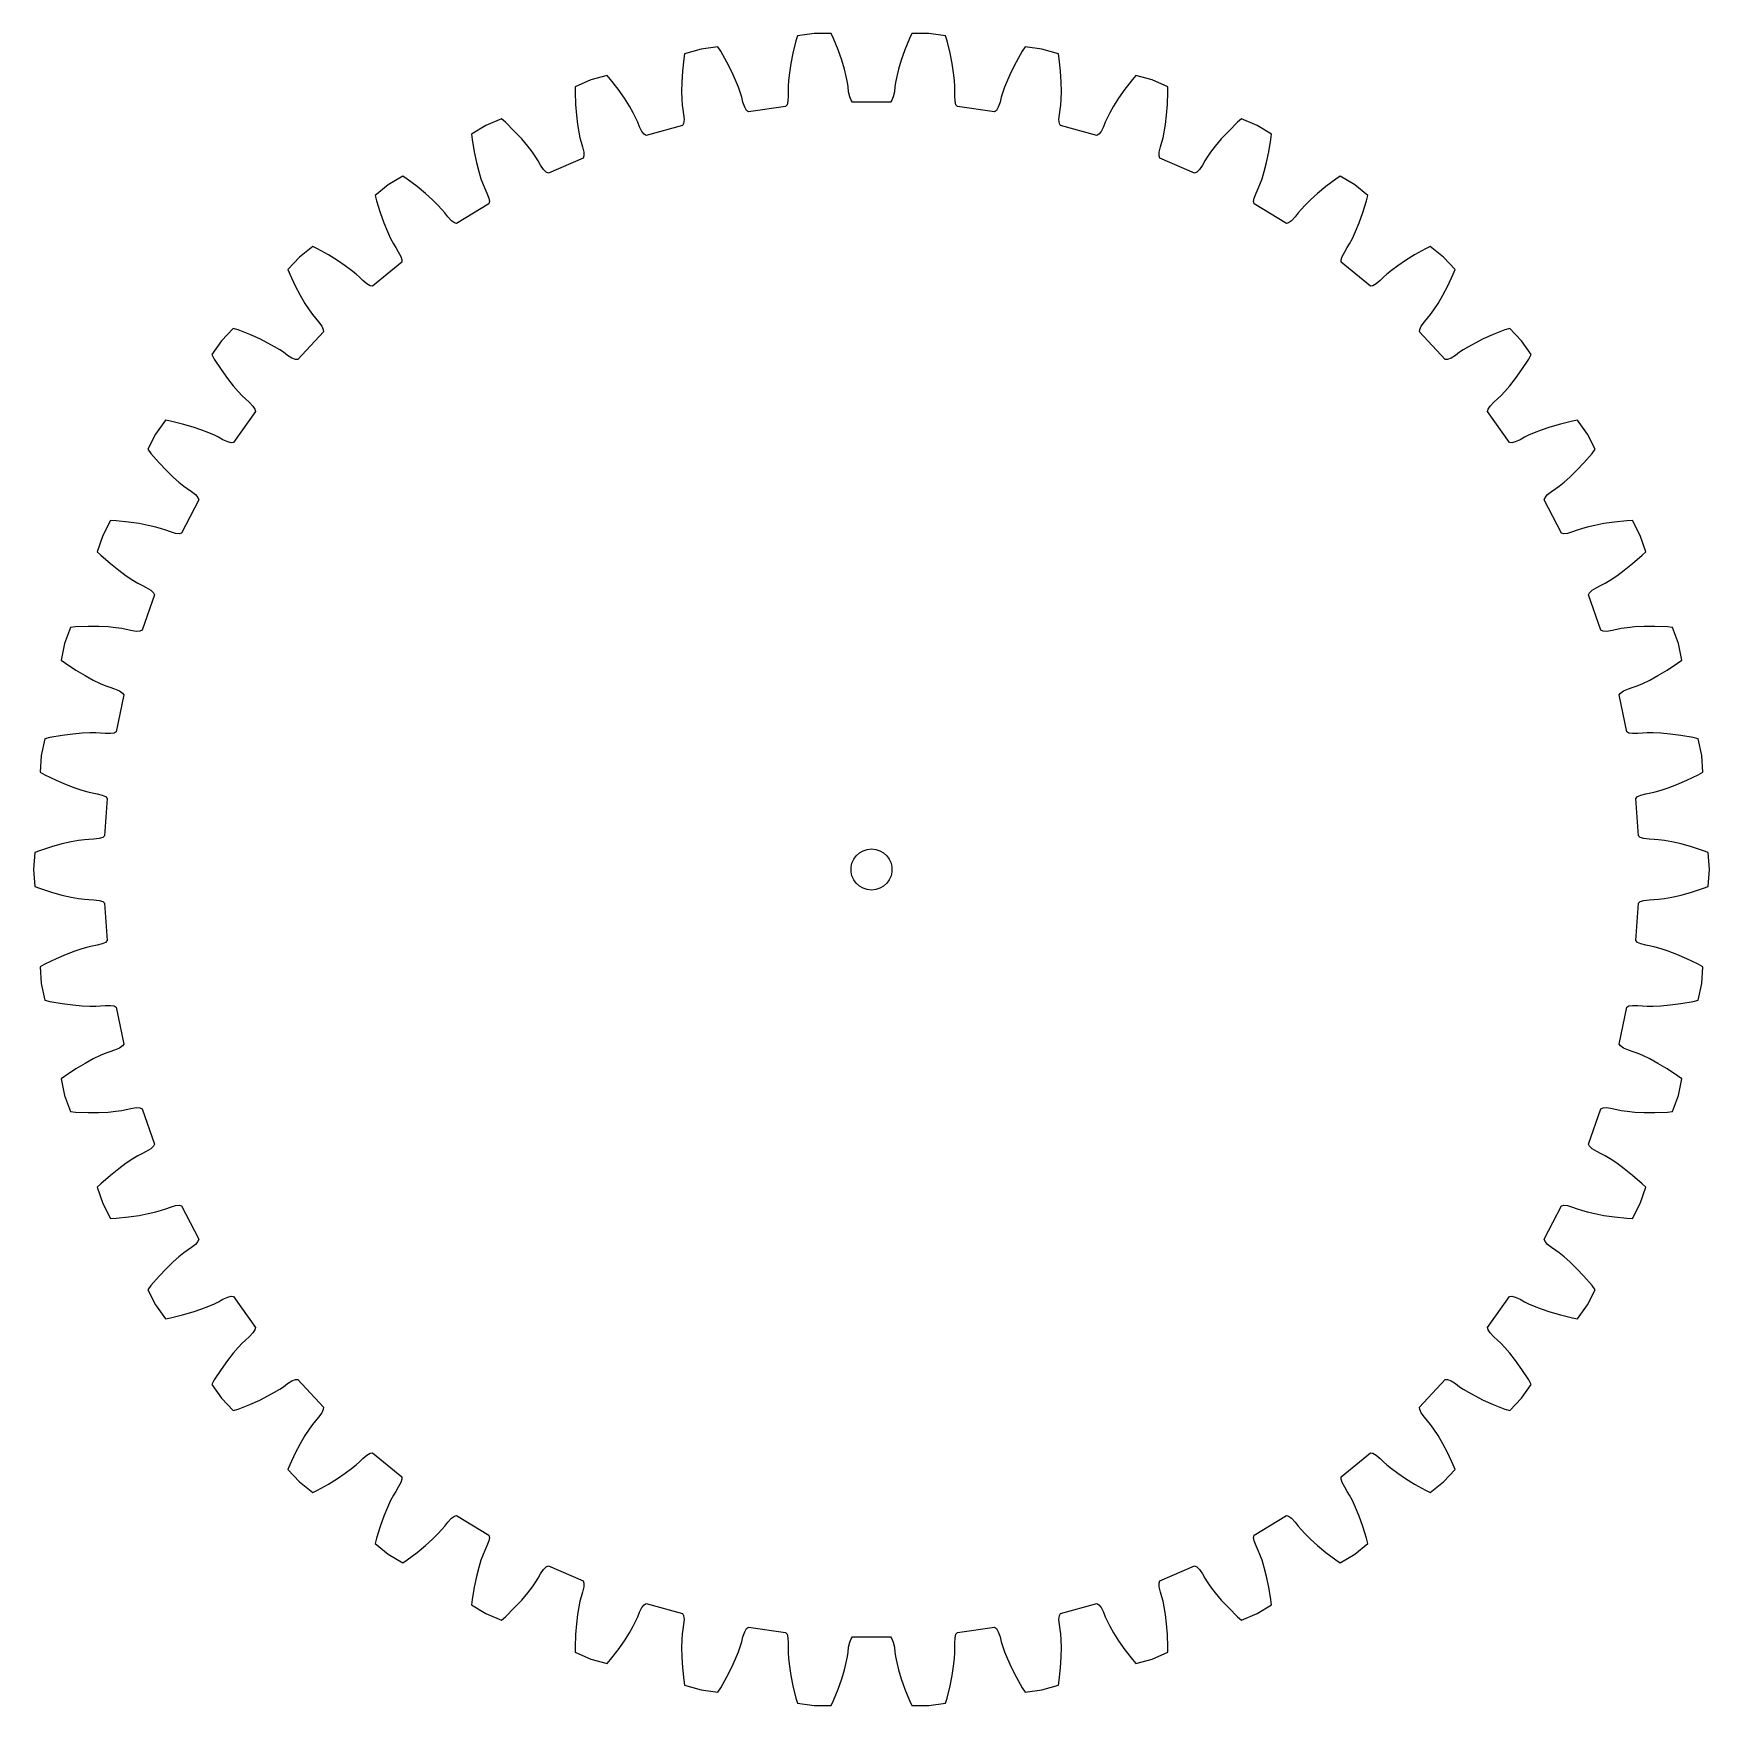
# Model space of a CAD drawing. Header units: metres. Extents: x -61 to 61, y -61 to 61.
import ezdxf

# ---------------------------------------------------------------- set-up
doc = ezdxf.new("R2010")
doc.units = ezdxf.units.M

msp = doc.modelspace()

# ---------------------------------------------------------------- linework, layer by layer
for p, q in [((-11.21, 60.01), (-12.43, 59.84)), ((-11, 59.68), (-11.21, 60.01)), ((-5.51, 60.44), (-5.73, 59.55)), ((-5.4, 60.8), (-5.51, 60.44)), ((-4.17, 60.97), (-5.4, 60.8)), ((-2.93, 60.97), (-4.17, 60.97)), ((-2.77, 60.62), (-2.93, 60.97)), ((-2.43, 59.78), (-2.77, 60.62)), ((2.77, 60.62), (2.43, 59.78)), ((2.93, 60.97), (2.77, 60.62)), ((4.17, 60.97), (2.93, 60.97)), ((5.4, 60.8), (4.17, 60.97)), ((5.51, 60.44), (5.4, 60.8)), ((5.73, 59.55), (5.51, 60.44)), ((11.21, 60.01), (11, 59.68)), ((12.43, 59.84), (11.21, 60.01)), ((-13.68, 59.13), (-13.78, 58.22)), ((-13.63, 59.5), (-13.68, 59.13)), ((-12.43, 59.84), (-13.63, 59.5)), ((-10.55, 58.89), (-11, 59.68)), ((-10.19, 58.18), (-10.55, 58.89)), ((-5.89, 58.78), (-5.99, 58.11)), ((-5.73, 59.55), (-5.89, 58.78)), ((-2.17, 59.03), (-2.43, 59.78)), ((-1.98, 58.38), (-2.17, 59.03)), ((2.17, 59.03), (1.98, 58.38)), ((2.43, 59.78), (2.17, 59.03)), ((5.89, 58.78), (5.73, 59.55)), ((5.99, 58.11), (5.89, 58.78)), ((10.55, 58.89), (10.19, 58.18)), ((11, 59.68), (10.55, 58.89)), ((13.63, 59.5), (12.43, 59.84)), ((13.68, 59.13), (13.63, 59.5)), ((13.78, 58.22), (13.68, 59.13)), ((-20.47, 57.59), (-21.6, 57.09)), ((-19.27, 57.92), (-20.47, 57.59)), ((-19.03, 57.63), (-19.27, 57.92)), ((-18.47, 56.91), (-19.03, 57.63)), ((-13.78, 58.22), (-13.83, 57.43)), ((-9.91, 57.57), (-10.19, 58.18)), ((-9.7, 57.05), (-9.91, 57.57)), ((-6.05, 57.55), (-6.08, 57.11)), ((-5.99, 58.11), (-6.05, 57.55)), ((-1.84, 57.84), (-1.98, 58.38)), ((-1.76, 57.41), (-1.84, 57.84)), ((1.84, 57.84), (1.76, 57.41)), ((1.98, 58.38), (1.84, 57.84)), ((6.05, 57.55), (5.99, 58.11)), ((6.08, 57.11), (6.05, 57.55)), ((9.91, 57.57), (9.7, 57.05)), ((10.19, 58.18), (9.91, 57.57)), ((13.83, 57.43), (13.78, 58.22)), ((19.03, 57.63), (18.47, 56.91)), ((19.27, 57.92), (19.03, 57.63)), ((20.47, 57.59), (19.27, 57.92)), ((21.6, 57.09), (20.47, 57.59)), ((-21.6, 57.09), (-21.61, 56.71)), ((-21.61, 56.71), (-21.58, 55.8)), ((-18.02, 56.25), (-18.47, 56.91)), ((-17.66, 55.68), (-18.02, 56.25)), ((-13.83, 57.43), (-13.85, 56.75)), ((-13.85, 56.75), (-13.83, 56.19)), ((-9.56, 56.63), (-9.7, 57.05)), ((-9.46, 56.33), (-9.56, 56.63)), ((-9.38, 55.97), (-9.46, 56.33)), ((-6.07, 56.43), (-6.1, 56.04)), ((-6.08, 57.11), (-6.08, 56.79)), ((-6.08, 56.79), (-6.07, 56.43)), ((-1.71, 57.09), (-1.76, 57.41)), ((-1.67, 56.73), (-1.71, 57.09)), ((-1.59, 56.35), (-1.67, 56.73)), ((-1.49, 56.1), (-1.59, 56.35)), ((1.59, 56.35), (1.49, 56.1)), ((1.67, 56.73), (1.59, 56.35)), ((1.71, 57.09), (1.67, 56.73)), ((1.76, 57.41), (1.71, 57.09)), ((6.07, 56.43), (6.08, 56.79)), ((6.1, 56.04), (6.07, 56.43)), ((6.08, 56.79), (6.08, 57.11)), ((9.46, 56.33), (9.38, 55.97)), ((9.56, 56.63), (9.46, 56.33)), ((9.7, 57.05), (9.56, 56.63)), ((13.85, 56.75), (13.83, 57.43)), ((13.83, 56.19), (13.85, 56.75)), ((18.02, 56.25), (17.66, 55.68)), ((18.47, 56.91), (18.02, 56.25)), ((21.58, 55.8), (21.61, 56.71)), ((21.61, 56.71), (21.6, 57.09)), ((-21.58, 55.8), (-21.52, 55.01)), ((-21.52, 55.01), (-21.44, 54.34)), ((-17.38, 55.2), (-17.66, 55.68)), ((-17.18, 54.81), (-17.38, 55.2)), ((-13.83, 56.19), (-13.8, 55.75)), ((-13.8, 55.75), (-13.76, 55.43)), ((-13.76, 55.43), (-13.7, 55.07)), ((-13.7, 55.07), (-13.67, 54.69)), ((-9.25, 55.61), (-9.38, 55.97)), ((-9.12, 55.37), (-9.25, 55.61)), ((-8.98, 55.26), (-9.12, 55.37)), ((-6.26, 55.64), (-8.98, 55.26)), ((-6.16, 55.78), (-6.26, 55.64)), ((-6.1, 56.04), (-6.16, 55.78)), ((-1.38, 55.97), (-1.49, 56.1)), ((1.38, 55.97), (-1.38, 55.97)), ((1.49, 56.1), (1.38, 55.97)), ((6.16, 55.78), (6.1, 56.04)), ((6.26, 55.64), (6.16, 55.78)), ((8.98, 55.26), (6.26, 55.64)), ((9.12, 55.37), (8.98, 55.26)), ((9.25, 55.61), (9.12, 55.37)), ((9.38, 55.97), (9.25, 55.61)), ((13.67, 54.69), (13.7, 55.07)), ((13.7, 55.07), (13.76, 55.43)), ((13.76, 55.43), (13.8, 55.75)), ((13.8, 55.75), (13.83, 56.19)), ((17.38, 55.2), (17.18, 54.81)), ((17.66, 55.68), (17.38, 55.2)), ((21.44, 54.34), (21.52, 55.01)), ((21.52, 55.01), (21.58, 55.8)), ((-28.12, 54.26), (-29.17, 53.62)), ((-26.98, 54.76), (-28.12, 54.26)), ((-26.7, 54.5), (-26.98, 54.76)), ((-26.05, 53.86), (-26.7, 54.5)), ((-25.51, 53.28), (-26.05, 53.86)), ((-21.44, 54.34), (-21.35, 53.79)), ((-21.35, 53.79), (-21.26, 53.36)), ((-17.05, 54.51), (-17.18, 54.81)), ((-16.91, 54.17), (-17.05, 54.51)), ((-16.74, 53.83), (-16.91, 54.17)), ((-16.57, 53.62), (-16.74, 53.83)), ((-13.78, 54.27), (-16.43, 53.53)), ((-13.7, 54.42), (-13.78, 54.27)), ((-13.67, 54.69), (-13.7, 54.42)), ((13.7, 54.42), (13.67, 54.69)), ((13.78, 54.27), (13.7, 54.42)), ((16.43, 53.53), (13.78, 54.27)), ((16.74, 53.83), (16.57, 53.62)), ((16.91, 54.17), (16.74, 53.83)), ((17.05, 54.51), (16.91, 54.17)), ((17.18, 54.81), (17.05, 54.51)), ((21.26, 53.36), (21.35, 53.79)), ((21.35, 53.79), (21.44, 54.34)), ((26.05, 53.86), (25.51, 53.28)), ((26.7, 54.5), (26.05, 53.86)), ((26.98, 54.76), (26.7, 54.5)), ((28.12, 54.26), (26.98, 54.76)), ((29.17, 53.62), (28.12, 54.26)), ((-29.17, 53.62), (-29.13, 53.24)), ((-29.13, 53.24), (-28.98, 52.34)), ((-25.07, 52.76), (-25.51, 53.28)), ((-24.73, 52.32), (-25.07, 52.76)), ((-21.26, 53.36), (-21.18, 53.04)), ((-21.18, 53.04), (-21.07, 52.7)), ((-21.07, 52.7), (-20.99, 52.32)), ((-16.43, 53.53), (-16.57, 53.62)), ((16.57, 53.62), (16.43, 53.53)), ((20.99, 52.32), (21.07, 52.7)), ((21.07, 52.7), (21.18, 53.04)), ((21.18, 53.04), (21.26, 53.36)), ((25.07, 52.76), (24.73, 52.32)), ((25.51, 53.28), (25.07, 52.76)), ((28.98, 52.34), (29.13, 53.24)), ((29.13, 53.24), (29.17, 53.62)), ((-28.98, 52.34), (-28.81, 51.56)), ((-28.81, 51.56), (-28.64, 50.91)), ((-24.48, 51.96), (-24.73, 52.32)), ((-24.31, 51.68), (-24.48, 51.96)), ((-24.13, 51.37), (-24.31, 51.68)), ((-23.91, 51.05), (-24.13, 51.37)), ((-21.04, 51.89), (-23.56, 50.79)), ((-20.98, 52.05), (-21.04, 51.89)), ((-20.99, 52.32), (-20.98, 52.05)), ((20.98, 52.05), (20.99, 52.32)), ((21.04, 51.89), (20.98, 52.05)), ((23.56, 50.79), (21.04, 51.89)), ((24.13, 51.37), (23.91, 51.05)), ((24.31, 51.68), (24.13, 51.37)), ((24.48, 51.96), (24.31, 51.68)), ((24.73, 52.32), (24.48, 51.96)), ((28.64, 50.91), (28.81, 51.56)), ((28.81, 51.56), (28.98, 52.34)), ((-34.19, 50.57), (-35.24, 49.93)), ((-33.87, 50.36), (-34.19, 50.57)), ((-33.14, 49.81), (-33.87, 50.36)), ((-28.64, 50.91), (-28.48, 50.38)), ((-28.48, 50.38), (-28.33, 49.96)), ((-23.72, 50.86), (-23.91, 51.05)), ((-23.56, 50.79), (-23.72, 50.86)), ((23.72, 50.86), (23.56, 50.79)), ((23.91, 51.05), (23.72, 50.86)), ((28.33, 49.96), (28.48, 50.38)), ((28.48, 50.38), (28.64, 50.91)), ((33.87, 50.36), (33.14, 49.81)), ((34.19, 50.57), (33.87, 50.36)), ((35.24, 49.93), (34.19, 50.57)), ((-35.24, 49.93), (-36.2, 49.15)), ((-36.2, 49.15), (-36.11, 48.78)), ((-32.53, 49.31), (-33.14, 49.81)), ((-32.02, 48.85), (-32.53, 49.31)), ((-28.33, 49.96), (-28.2, 49.66)), ((-28.2, 49.66), (-28.05, 49.34)), ((-28.05, 49.34), (-27.92, 48.97)), ((-27.92, 48.97), (-27.87, 48.71)), ((27.87, 48.71), (27.92, 48.97)), ((27.92, 48.97), (28.05, 49.34)), ((28.05, 49.34), (28.2, 49.66)), ((28.2, 49.66), (28.33, 49.96)), ((32.53, 49.31), (32.02, 48.85)), ((33.14, 49.81), (32.53, 49.31)), ((36.2, 49.15), (35.24, 49.93)), ((36.11, 48.78), (36.2, 49.15)), ((-36.11, 48.78), (-35.84, 47.91)), ((-35.84, 47.91), (-35.57, 47.16)), ((-31.63, 48.46), (-32.02, 48.85)), ((-31.33, 48.14), (-31.63, 48.46)), ((-31.12, 47.89), (-31.33, 48.14)), ((-30.9, 47.6), (-31.12, 47.89)), ((-27.91, 48.54), (-30.26, 47.11)), ((-27.87, 48.71), (-27.91, 48.54)), ((27.91, 48.54), (27.87, 48.71)), ((30.26, 47.11), (27.91, 48.54)), ((31.12, 47.89), (30.9, 47.6)), ((31.33, 48.14), (31.12, 47.89)), ((31.63, 48.46), (31.33, 48.14)), ((32.02, 48.85), (31.63, 48.46)), ((35.57, 47.16), (35.84, 47.91)), ((35.84, 47.91), (36.11, 48.78)), ((-35.57, 47.16), (-35.31, 46.54)), ((-35.31, 46.54), (-35.07, 46.03)), ((-30.64, 47.32), (-30.9, 47.6)), ((-30.42, 47.16), (-30.64, 47.32)), ((-30.26, 47.11), (-30.42, 47.16)), ((30.42, 47.16), (30.26, 47.11)), ((30.64, 47.32), (30.42, 47.16)), ((30.9, 47.6), (30.64, 47.32)), ((35.07, 46.03), (35.31, 46.54)), ((35.31, 46.54), (35.57, 47.16)), ((-40.75, 45.45), (-41.71, 44.67)), ((-40.41, 45.28), (-40.75, 45.45)), ((-39.61, 44.83), (-40.41, 45.28)), ((-35.07, 46.03), (-34.87, 45.64)), ((-34.87, 45.64), (-34.7, 45.36)), ((-34.7, 45.36), (-34.51, 45.06)), ((34.51, 45.06), (34.7, 45.36)), ((34.7, 45.36), (34.87, 45.64)), ((34.87, 45.64), (35.07, 46.03)), ((40.41, 45.28), (39.61, 44.83)), ((40.75, 45.45), (40.41, 45.28)), ((41.71, 44.67), (40.75, 45.45)), ((-41.71, 44.67), (-42.56, 43.76)), ((-38.94, 44.42), (-39.61, 44.83)), ((-38.38, 44.04), (-38.94, 44.42)), ((-37.93, 43.7), (-38.38, 44.04)), ((-34.26, 44.29), (-36.39, 42.55)), ((-34.51, 45.06), (-34.33, 44.72)), ((-34.33, 44.72), (-34.25, 44.46)), ((-34.25, 44.46), (-34.26, 44.29)), ((34.25, 44.46), (34.33, 44.72)), ((34.26, 44.29), (34.25, 44.46)), ((36.39, 42.55), (34.26, 44.29)), ((34.33, 44.72), (34.51, 45.06)), ((38.38, 44.04), (37.93, 43.7)), ((38.94, 44.42), (38.38, 44.04)), ((39.61, 44.83), (38.94, 44.42)), ((42.56, 43.76), (41.71, 44.67)), ((-42.56, 43.76), (-42.41, 43.41)), ((-42.41, 43.41), (-42.03, 42.58)), ((-37.59, 43.42), (-37.93, 43.7)), ((-37.35, 43.21), (-37.59, 43.42)), ((-37.09, 42.95), (-37.35, 43.21)), ((-36.8, 42.71), (-37.09, 42.95)), ((37.09, 42.95), (36.8, 42.71)), ((37.35, 43.21), (37.09, 42.95)), ((37.59, 43.42), (37.35, 43.21)), ((37.93, 43.7), (37.59, 43.42)), ((42.03, 42.58), (42.41, 43.41)), ((42.41, 43.41), (42.56, 43.76)), ((-42.03, 42.58), (-41.66, 41.88)), ((-41.66, 41.88), (-41.32, 41.29)), ((-36.56, 42.58), (-36.8, 42.71)), ((-36.39, 42.55), (-36.56, 42.58)), ((36.56, 42.58), (36.39, 42.55)), ((36.8, 42.71), (36.56, 42.58)), ((41.32, 41.29), (41.66, 41.88)), ((41.66, 41.88), (42.03, 42.58)), ((-41.32, 41.29), (-41.01, 40.83)), ((-41.01, 40.83), (-40.76, 40.47)), ((-40.76, 40.47), (-40.56, 40.21)), ((40.56, 40.21), (40.76, 40.47)), ((40.76, 40.47), (41.01, 40.83)), ((41.01, 40.83), (41.32, 41.29)), ((-46.56, 39.47), (-47.41, 38.57)), ((-46.2, 39.35), (-46.56, 39.47)), ((-45.35, 39.02), (-46.2, 39.35)), ((-39.97, 39.21), (-41.85, 37.2)), ((-40.56, 40.21), (-40.32, 39.94)), ((-40.32, 39.94), (-40.1, 39.63)), ((-40.1, 39.63), (-39.98, 39.38)), ((-39.98, 39.38), (-39.97, 39.21)), ((39.97, 39.21), (39.98, 39.38)), ((41.85, 37.2), (39.97, 39.21)), ((39.98, 39.38), (40.1, 39.63)), ((40.1, 39.63), (40.32, 39.94)), ((40.32, 39.94), (40.56, 40.21)), ((46.2, 39.35), (45.35, 39.02)), ((46.56, 39.47), (46.2, 39.35)), ((47.41, 38.57), (46.56, 39.47)), ((-47.41, 38.57), (-48.12, 37.56)), ((-44.62, 38.7), (-45.35, 39.02)), ((-44.02, 38.4), (-44.62, 38.7)), ((-43.53, 38.13), (-44.02, 38.4)), ((-43.15, 37.9), (-43.53, 38.13)), ((-42.89, 37.72), (-43.15, 37.9)), ((43.15, 37.9), (42.89, 37.72)), ((43.53, 38.13), (43.15, 37.9)), ((44.02, 38.4), (43.53, 38.13)), ((44.62, 38.7), (44.02, 38.4)), ((45.35, 39.02), (44.62, 38.7)), ((48.12, 37.56), (47.41, 38.57)), ((-48.12, 37.56), (-47.93, 37.23)), ((-47.93, 37.23), (-47.43, 36.46)), ((-42.6, 37.5), (-42.89, 37.72)), ((-42.27, 37.3), (-42.6, 37.5)), ((-42.02, 37.2), (-42.27, 37.3)), ((-41.85, 37.2), (-42.02, 37.2)), ((42.02, 37.2), (41.85, 37.2)), ((42.27, 37.3), (42.02, 37.2)), ((42.6, 37.5), (42.27, 37.3)), ((42.89, 37.72), (42.6, 37.5)), ((47.43, 36.46), (47.93, 37.23)), ((47.93, 37.23), (48.12, 37.56)), ((-47.43, 36.46), (-46.97, 35.82)), ((-46.97, 35.82), (-46.55, 35.28)), ((46.55, 35.28), (46.97, 35.82)), ((46.97, 35.82), (47.43, 36.46)), ((-46.55, 35.28), (-46.19, 34.86)), ((-46.19, 34.86), (-45.89, 34.54)), ((-45.89, 34.54), (-45.66, 34.32)), ((-45.66, 34.32), (-45.38, 34.08)), ((45.38, 34.08), (45.66, 34.32)), ((45.66, 34.32), (45.89, 34.54)), ((45.89, 34.54), (46.19, 34.86)), ((46.19, 34.86), (46.55, 35.28)), ((-44.93, 33.4), (-46.52, 31.15)), ((-45.38, 34.08), (-45.12, 33.8)), ((-45.12, 33.8), (-44.97, 33.57)), ((-44.97, 33.57), (-44.93, 33.4)), ((44.93, 33.4), (44.97, 33.57)), ((46.52, 31.15), (44.93, 33.4)), ((44.97, 33.57), (45.12, 33.8)), ((45.12, 33.8), (45.38, 34.08)), ((-51.5, 32.77), (-52.22, 31.75)), ((-51.13, 32.69), (-51.5, 32.77)), ((-50.24, 32.48), (-51.13, 32.69)), ((-49.48, 32.27), (-50.24, 32.48)), ((-48.84, 32.05), (-49.48, 32.27)), ((-48.32, 31.85), (-48.84, 32.05)), ((-47.91, 31.67), (-48.32, 31.85)), ((48.32, 31.85), (47.91, 31.67)), ((48.84, 32.05), (48.32, 31.85)), ((49.48, 32.27), (48.84, 32.05)), ((50.24, 32.48), (49.48, 32.27)), ((51.13, 32.69), (50.24, 32.48)), ((51.5, 32.77), (51.13, 32.69)), ((52.22, 31.75), (51.5, 32.77)), ((-52.22, 31.75), (-52.79, 30.66)), ((-52.79, 30.66), (-52.55, 30.35)), ((-47.62, 31.53), (-47.91, 31.67)), ((-47.31, 31.35), (-47.62, 31.53)), ((-46.95, 31.2), (-47.31, 31.35)), ((-46.69, 31.13), (-46.95, 31.2)), ((-46.52, 31.15), (-46.69, 31.13)), ((46.69, 31.13), (46.52, 31.15)), ((46.95, 31.2), (46.69, 31.13)), ((47.31, 31.35), (46.95, 31.2)), ((47.62, 31.53), (47.31, 31.35)), ((47.91, 31.67), (47.62, 31.53)), ((52.79, 30.66), (52.22, 31.75)), ((52.55, 30.35), (52.79, 30.66)), ((-52.55, 30.35), (-51.96, 29.66)), ((-51.96, 29.66), (-51.41, 29.09)), ((51.41, 29.09), (51.96, 29.66)), ((51.96, 29.66), (52.55, 30.35)), ((-51.41, 29.09), (-50.93, 28.62)), ((-50.93, 28.62), (-50.51, 28.25)), ((-50.51, 28.25), (-50.16, 27.97)), ((50.16, 27.97), (50.51, 28.25)), ((50.51, 28.25), (50.93, 28.62)), ((50.93, 28.62), (51.41, 29.09)), ((-49.06, 26.97), (-50.33, 24.53)), ((-50.16, 27.97), (-49.9, 27.78)), ((-49.9, 27.78), (-49.6, 27.58)), ((-49.6, 27.58), (-49.3, 27.34)), ((-49.3, 27.34), (-49.12, 27.13)), ((-49.12, 27.13), (-49.06, 26.97)), ((49.06, 26.97), (49.12, 27.13)), ((50.33, 24.53), (49.06, 26.97)), ((49.12, 27.13), (49.3, 27.34)), ((49.3, 27.34), (49.6, 27.58)), ((49.6, 27.58), (49.9, 27.78)), ((49.9, 27.78), (50.16, 27.97)), ((-55.49, 25.45), (-56.06, 24.35)), ((-55.1, 25.43), (-55.49, 25.45)), ((-54.2, 25.34), (-55.1, 25.43)), ((-53.41, 25.23), (-54.2, 25.34)), ((-52.75, 25.1), (-53.41, 25.23)), ((-52.2, 24.97), (-52.75, 25.1)), ((-51.78, 24.85), (-52.2, 24.97)), ((-51.47, 24.75), (-51.78, 24.85)), ((-51.13, 24.62), (-51.47, 24.75)), ((-50.77, 24.51), (-51.13, 24.62)), ((-50.49, 24.49), (-50.77, 24.51)), ((-50.33, 24.53), (-50.49, 24.49)), ((50.49, 24.49), (50.33, 24.53)), ((50.77, 24.51), (50.49, 24.49)), ((51.13, 24.62), (50.77, 24.51)), ((51.47, 24.75), (51.13, 24.62)), ((51.78, 24.85), (51.47, 24.75)), ((52.2, 24.97), (51.78, 24.85)), ((52.75, 25.1), (52.2, 24.97)), ((53.41, 25.23), (52.75, 25.1)), ((54.2, 25.34), (53.41, 25.23)), ((55.1, 25.43), (54.2, 25.34)), ((55.49, 25.45), (55.1, 25.43)), ((56.06, 24.35), (55.49, 25.45)), ((-56.06, 24.35), (-56.47, 23.18)), ((56.47, 23.18), (56.06, 24.35)), ((-56.47, 23.18), (-56.2, 22.92)), ((-56.2, 22.92), (-55.51, 22.31)), ((-55.51, 22.31), (-54.89, 21.82)), ((54.89, 21.82), (55.51, 22.31)), ((55.51, 22.31), (56.2, 22.92)), ((56.2, 22.92), (56.47, 23.18)), ((-54.89, 21.82), (-54.35, 21.42)), ((-54.35, 21.42), (-53.88, 21.11)), ((-53.88, 21.11), (-53.51, 20.88)), ((-53.51, 20.88), (-53.22, 20.73)), ((53.22, 20.73), (53.51, 20.88)), ((53.51, 20.88), (53.88, 21.11)), ((53.88, 21.11), (54.35, 21.42)), ((54.35, 21.42), (54.89, 21.82)), ((-53.22, 20.73), (-52.89, 20.57)), ((-52.28, 20.04), (-53.2, 17.45)), ((-52.89, 20.57), (-52.56, 20.37)), ((-52.56, 20.37), (-52.36, 20.19)), ((-52.36, 20.19), (-52.28, 20.04)), ((52.28, 20.04), (52.36, 20.19)), ((53.2, 17.45), (52.28, 20.04)), ((52.36, 20.19), (52.56, 20.37)), ((52.56, 20.37), (52.89, 20.57)), ((52.89, 20.57), (53.22, 20.73)), ((-58.43, 17.65), (-58.85, 16.49)), ((-58.05, 17.69), (-58.43, 17.65)), ((-57.14, 17.72), (-58.05, 17.69)), ((-56.35, 17.72), (-57.14, 17.72)), ((-55.67, 17.69), (-56.35, 17.72)), ((-55.12, 17.63), (-55.67, 17.69)), ((-54.68, 17.57), (-55.12, 17.63)), ((-54.36, 17.51), (-54.68, 17.57)), ((-54.01, 17.43), (-54.36, 17.51)), ((-53.63, 17.37), (-54.01, 17.43)), ((-53.36, 17.38), (-53.63, 17.37)), ((-53.2, 17.45), (-53.36, 17.38)), ((53.36, 17.38), (53.2, 17.45)), ((53.63, 17.37), (53.36, 17.38)), ((54.01, 17.43), (53.63, 17.37)), ((54.36, 17.51), (54.01, 17.43)), ((54.68, 17.57), (54.36, 17.51)), ((55.12, 17.63), (54.68, 17.57)), ((55.67, 17.69), (55.12, 17.63)), ((56.35, 17.72), (55.67, 17.69)), ((57.14, 17.72), (56.35, 17.72)), ((58.05, 17.69), (57.14, 17.72)), ((58.43, 17.65), (58.05, 17.69)), ((58.85, 16.49), (58.43, 17.65)), ((-58.85, 16.49), (-59.1, 15.28)), ((59.1, 15.28), (58.85, 16.49)), ((-59.1, 15.28), (-58.79, 15.05)), ((-58.79, 15.05), (-58.03, 14.55)), ((58.03, 14.55), (58.79, 15.05)), ((58.79, 15.05), (59.1, 15.28)), ((-58.03, 14.55), (-57.35, 14.14)), ((-57.35, 14.14), (-56.76, 13.82)), ((-56.76, 13.82), (-56.26, 13.57)), ((-56.26, 13.57), (-55.85, 13.4)), ((55.85, 13.4), (56.26, 13.57)), ((56.26, 13.57), (56.76, 13.82)), ((56.76, 13.82), (57.35, 14.14)), ((57.35, 14.14), (58.03, 14.55)), ((-55.85, 13.4), (-55.55, 13.29)), ((-55.55, 13.29), (-55.2, 13.17)), ((-55.2, 13.17), (-54.85, 13.02)), ((-54.52, 12.73), (-55.08, 10.04)), ((-54.85, 13.02), (-54.62, 12.87)), ((-54.62, 12.87), (-54.52, 12.73)), ((54.52, 12.73), (54.62, 12.87)), ((55.08, 10.04), (54.52, 12.73)), ((54.62, 12.87), (54.85, 13.02)), ((54.85, 13.02), (55.2, 13.17)), ((55.2, 13.17), (55.55, 13.29)), ((55.55, 13.29), (55.85, 13.4)), ((-58.24, 9.88), (-59.02, 9.78)), ((-57.56, 9.94), (-58.24, 9.88)), ((-57.01, 9.96), (-57.56, 9.94)), ((-56.56, 9.96), (-57.01, 9.96)), ((-56.24, 9.94), (-56.56, 9.96)), ((-55.88, 9.91), (-56.24, 9.94)), ((-55.5, 9.91), (-55.88, 9.91)), ((-55.23, 9.95), (-55.5, 9.91)), ((-55.08, 10.04), (-55.23, 9.95)), ((55.23, 9.95), (55.08, 10.04)), ((55.5, 9.91), (55.23, 9.95)), ((55.88, 9.91), (55.5, 9.91)), ((56.24, 9.94), (55.88, 9.91)), ((56.56, 9.96), (56.24, 9.94)), ((57.01, 9.96), (56.56, 9.96)), ((57.56, 9.94), (57.01, 9.96)), ((58.24, 9.88), (57.56, 9.94)), ((59.02, 9.78), (58.24, 9.88)), ((-60.29, 9.53), (-60.55, 8.32)), ((-59.92, 9.62), (-60.29, 9.53)), ((-59.02, 9.78), (-59.92, 9.62)), ((59.92, 9.62), (59.02, 9.78)), ((60.29, 9.53), (59.92, 9.62)), ((60.55, 8.32), (60.29, 9.53)), ((-60.55, 8.32), (-60.63, 7.09)), ((60.63, 7.09), (60.55, 8.32)), ((-60.63, 7.09), (-60.29, 6.91)), ((-60.29, 6.91), (-59.47, 6.51)), ((-59.47, 6.51), (-58.74, 6.2)), ((-58.74, 6.2), (-58.11, 5.96)), ((58.11, 5.96), (58.74, 6.2)), ((58.74, 6.2), (59.47, 6.51)), ((59.47, 6.51), (60.29, 6.91)), ((60.29, 6.91), (60.63, 7.09)), ((-58.11, 5.96), (-57.58, 5.79)), ((-57.58, 5.79), (-57.15, 5.67)), ((-57.15, 5.67), (-56.84, 5.6)), ((-56.84, 5.6), (-56.48, 5.53)), ((-56.48, 5.53), (-56.11, 5.43)), ((-56.11, 5.43), (-55.87, 5.32)), ((-55.75, 5.19), (-55.94, 2.45)), ((-55.87, 5.32), (-55.75, 5.19)), ((55.75, 5.19), (55.87, 5.32)), ((55.94, 2.45), (55.75, 5.19)), ((55.87, 5.32), (56.11, 5.43)), ((56.11, 5.43), (56.48, 5.53)), ((56.48, 5.53), (56.84, 5.6)), ((56.84, 5.6), (57.15, 5.67)), ((57.15, 5.67), (57.58, 5.79)), ((57.58, 5.79), (58.11, 5.96)), ((-55.94, 2.45), (-56.07, 2.34)), ((56.07, 2.34), (55.94, 2.45)), ((-61.03, 1.23), (-61.12, 0)), ((-60.67, 1.37), (-61.03, 1.23)), ((-59.81, 1.65), (-60.67, 1.37)), ((-59.04, 1.86), (-59.81, 1.65)), ((-58.38, 2.01), (-59.04, 1.86)), ((-57.83, 2.11), (-58.38, 2.01)), ((-57.39, 2.17), (-57.83, 2.11)), ((-57.07, 2.19), (-57.39, 2.17)), ((-56.71, 2.21), (-57.07, 2.19)), ((-56.33, 2.26), (-56.71, 2.21)), ((-56.07, 2.34), (-56.33, 2.26)), ((-0.88, 1.21), (-0.61, 1.37)), ((-0.61, 1.37), (-0.31, 1.47)), ((-0.31, 1.47), (0, 1.5)), ((0, 1.5), (0.31, 1.47)), ((0.31, 1.47), (0.61, 1.37)), ((0.61, 1.37), (0.88, 1.21)), ((56.33, 2.26), (56.07, 2.34)), ((56.71, 2.21), (56.33, 2.26)), ((57.07, 2.19), (56.71, 2.21)), ((57.39, 2.17), (57.07, 2.19)), ((57.83, 2.11), (57.39, 2.17)), ((58.38, 2.01), (57.83, 2.11)), ((59.04, 1.86), (58.38, 2.01)), ((59.81, 1.65), (59.04, 1.86)), ((60.67, 1.37), (59.81, 1.65)), ((61.03, 1.23), (60.67, 1.37)), ((61.12, 0), (61.03, 1.23)), ((-1.49, 0.16), (-1.43, 0.46)), ((-1.49, -0.16), (-1.49, 0.16)), ((-1.43, 0.46), (-1.3, 0.75)), ((-1.3, 0.75), (-1.11, 1)), ((-1.11, 1), (-0.88, 1.21)), ((0.88, 1.21), (1.11, 1)), ((1.11, 1), (1.3, 0.75)), ((1.3, 0.75), (1.43, 0.46)), ((1.43, 0.46), (1.49, 0.16)), ((1.49, 0.16), (1.49, -0.16)), ((61.03, -1.23), (61.12, 0)), ((-61.12, 0), (-61.03, -1.23)), ((-1.43, -0.46), (-1.49, -0.16)), ((-1.3, -0.75), (-1.43, -0.46)), ((-1.11, -1), (-1.3, -0.75)), ((-0.88, -1.21), (-1.11, -1)), ((-0.61, -1.37), (-0.88, -1.21)), ((0.88, -1.21), (0.61, -1.37)), ((1.11, -1), (0.88, -1.21)), ((1.3, -0.75), (1.11, -1)), ((1.43, -0.46), (1.3, -0.75)), ((1.49, -0.16), (1.43, -0.46)), ((-61.03, -1.23), (-60.67, -1.37)), ((-60.67, -1.37), (-59.81, -1.65)), ((-59.81, -1.65), (-59.04, -1.86)), ((-59.04, -1.86), (-58.38, -2.01)), ((-58.38, -2.01), (-57.83, -2.11)), ((-57.83, -2.11), (-57.39, -2.17)), ((-57.39, -2.17), (-57.07, -2.19)), ((-57.07, -2.19), (-56.71, -2.21)), ((-56.71, -2.21), (-56.33, -2.26)), ((-56.33, -2.26), (-56.07, -2.34)), ((-56.07, -2.34), (-55.94, -2.45)), ((-0.31, -1.47), (-0.61, -1.37)), ((0, -1.5), (-0.31, -1.47)), ((0.31, -1.47), (0, -1.5)), ((0.61, -1.37), (0.31, -1.47)), ((55.94, -2.45), (56.07, -2.34)), ((56.07, -2.34), (56.33, -2.26)), ((56.33, -2.26), (56.71, -2.21)), ((56.71, -2.21), (57.07, -2.19)), ((57.07, -2.19), (57.39, -2.17)), ((57.39, -2.17), (57.83, -2.11)), ((57.83, -2.11), (58.38, -2.01)), ((58.38, -2.01), (59.04, -1.86)), ((59.04, -1.86), (59.81, -1.65)), ((59.81, -1.65), (60.67, -1.37)), ((60.67, -1.37), (61.03, -1.23)), ((-55.94, -2.45), (-55.75, -5.19)), ((55.75, -5.19), (55.94, -2.45)), ((-58.11, -5.96), (-58.74, -6.2)), ((-57.58, -5.79), (-58.11, -5.96)), ((-57.15, -5.67), (-57.58, -5.79)), ((-56.84, -5.6), (-57.15, -5.67)), ((-56.48, -5.53), (-56.84, -5.6)), ((-56.11, -5.43), (-56.48, -5.53)), ((-55.87, -5.32), (-56.11, -5.43)), ((-55.75, -5.19), (-55.87, -5.32)), ((55.87, -5.32), (55.75, -5.19)), ((56.11, -5.43), (55.87, -5.32)), ((56.48, -5.53), (56.11, -5.43)), ((56.84, -5.6), (56.48, -5.53)), ((57.15, -5.67), (56.84, -5.6)), ((57.58, -5.79), (57.15, -5.67)), ((58.11, -5.96), (57.58, -5.79)), ((58.74, -6.2), (58.11, -5.96)), ((-60.29, -6.91), (-60.63, -7.09)), ((-60.63, -7.09), (-60.55, -8.32)), ((-59.47, -6.51), (-60.29, -6.91)), ((-58.74, -6.2), (-59.47, -6.51)), ((59.47, -6.51), (58.74, -6.2)), ((60.29, -6.91), (59.47, -6.51)), ((60.63, -7.09), (60.29, -6.91)), ((60.55, -8.32), (60.63, -7.09)), ((-60.55, -8.32), (-60.29, -9.53)), ((60.29, -9.53), (60.55, -8.32)), ((-60.29, -9.53), (-59.92, -9.62)), ((-59.92, -9.62), (-59.02, -9.78)), ((-59.02, -9.78), (-58.24, -9.88)), ((58.24, -9.88), (59.02, -9.78)), ((59.02, -9.78), (59.92, -9.62)), ((59.92, -9.62), (60.29, -9.53)), ((-58.24, -9.88), (-57.56, -9.94)), ((-57.56, -9.94), (-57.01, -9.96)), ((-57.01, -9.96), (-56.56, -9.96)), ((-56.56, -9.96), (-56.24, -9.94)), ((-56.24, -9.94), (-55.88, -9.91)), ((-55.88, -9.91), (-55.5, -9.91)), ((-55.5, -9.91), (-55.23, -9.95)), ((-55.23, -9.95), (-55.08, -10.04)), ((-55.08, -10.04), (-54.52, -12.73)), ((54.52, -12.73), (55.08, -10.04)), ((55.08, -10.04), (55.23, -9.95)), ((55.23, -9.95), (55.5, -9.91)), ((55.5, -9.91), (55.88, -9.91)), ((55.88, -9.91), (56.24, -9.94)), ((56.24, -9.94), (56.56, -9.96)), ((56.56, -9.96), (57.01, -9.96)), ((57.01, -9.96), (57.56, -9.94)), ((57.56, -9.94), (58.24, -9.88)), ((-55.85, -13.4), (-56.26, -13.57)), ((-55.55, -13.29), (-55.85, -13.4)), ((-55.2, -13.17), (-55.55, -13.29)), ((-54.85, -13.02), (-55.2, -13.17)), ((-54.62, -12.87), (-54.85, -13.02)), ((-54.52, -12.73), (-54.62, -12.87)), ((54.62, -12.87), (54.52, -12.73)), ((54.85, -13.02), (54.62, -12.87)), ((55.2, -13.17), (54.85, -13.02)), ((55.55, -13.29), (55.2, -13.17)), ((55.85, -13.4), (55.55, -13.29)), ((56.26, -13.57), (55.85, -13.4)), ((-58.03, -14.55), (-58.79, -15.05)), ((-57.35, -14.14), (-58.03, -14.55)), ((-56.76, -13.82), (-57.35, -14.14)), ((-56.26, -13.57), (-56.76, -13.82)), ((56.76, -13.82), (56.26, -13.57)), ((57.35, -14.14), (56.76, -13.82)), ((58.03, -14.55), (57.35, -14.14)), ((58.79, -15.05), (58.03, -14.55)), ((-58.79, -15.05), (-59.1, -15.28)), ((-59.1, -15.28), (-58.85, -16.49)), ((59.1, -15.28), (58.79, -15.05)), ((58.85, -16.49), (59.1, -15.28)), ((-58.85, -16.49), (-58.43, -17.65)), ((58.43, -17.65), (58.85, -16.49)), ((-58.43, -17.65), (-58.05, -17.69)), ((-58.05, -17.69), (-57.14, -17.72)), ((-57.14, -17.72), (-56.35, -17.72)), ((-56.35, -17.72), (-55.67, -17.69)), ((-55.67, -17.69), (-55.12, -17.63)), ((-55.12, -17.63), (-54.68, -17.57)), ((-54.68, -17.57), (-54.36, -17.51)), ((-54.36, -17.51), (-54.01, -17.43)), ((-54.01, -17.43), (-53.63, -17.37)), ((-53.63, -17.37), (-53.36, -17.38)), ((-53.36, -17.38), (-53.2, -17.45)), ((-53.2, -17.45), (-52.28, -20.04)), ((52.28, -20.04), (53.2, -17.45)), ((53.2, -17.45), (53.36, -17.38)), ((53.36, -17.38), (53.63, -17.37)), ((53.63, -17.37), (54.01, -17.43)), ((54.01, -17.43), (54.36, -17.51)), ((54.36, -17.51), (54.68, -17.57)), ((54.68, -17.57), (55.12, -17.63)), ((55.12, -17.63), (55.67, -17.69)), ((55.67, -17.69), (56.35, -17.72)), ((56.35, -17.72), (57.14, -17.72)), ((57.14, -17.72), (58.05, -17.69)), ((58.05, -17.69), (58.43, -17.65)), ((-53.22, -20.73), (-53.51, -20.88)), ((-52.89, -20.57), (-53.22, -20.73)), ((-52.56, -20.37), (-52.89, -20.57)), ((-52.36, -20.19), (-52.56, -20.37)), ((-52.28, -20.04), (-52.36, -20.19)), ((52.36, -20.19), (52.28, -20.04)), ((52.56, -20.37), (52.36, -20.19)), ((52.89, -20.57), (52.56, -20.37)), ((53.22, -20.73), (52.89, -20.57)), ((53.51, -20.88), (53.22, -20.73)), ((-54.89, -21.82), (-55.51, -22.31)), ((-54.35, -21.42), (-54.89, -21.82)), ((-53.88, -21.11), (-54.35, -21.42)), ((-53.51, -20.88), (-53.88, -21.11)), ((53.88, -21.11), (53.51, -20.88)), ((54.35, -21.42), (53.88, -21.11)), ((54.89, -21.82), (54.35, -21.42)), ((55.51, -22.31), (54.89, -21.82)), ((-56.2, -22.92), (-56.47, -23.18)), ((-56.47, -23.18), (-56.06, -24.35)), ((-55.51, -22.31), (-56.2, -22.92)), ((56.2, -22.92), (55.51, -22.31)), ((56.06, -24.35), (56.47, -23.18)), ((56.47, -23.18), (56.2, -22.92)), ((-56.06, -24.35), (-55.49, -25.45)), ((55.49, -25.45), (56.06, -24.35)), ((-55.49, -25.45), (-55.1, -25.43)), ((-55.1, -25.43), (-54.2, -25.34)), ((-54.2, -25.34), (-53.41, -25.23)), ((-53.41, -25.23), (-52.75, -25.1)), ((-52.75, -25.1), (-52.2, -24.97)), ((-52.2, -24.97), (-51.78, -24.85)), ((-51.78, -24.85), (-51.47, -24.75)), ((-51.47, -24.75), (-51.13, -24.62)), ((-51.13, -24.62), (-50.77, -24.51)), ((-50.77, -24.51), (-50.49, -24.49)), ((-50.49, -24.49), (-50.33, -24.53)), ((-50.33, -24.53), (-49.06, -26.97)), ((49.06, -26.97), (50.33, -24.53)), ((50.33, -24.53), (50.49, -24.49)), ((50.49, -24.49), (50.77, -24.51)), ((50.77, -24.51), (51.13, -24.62)), ((51.13, -24.62), (51.47, -24.75)), ((51.47, -24.75), (51.78, -24.85)), ((51.78, -24.85), (52.2, -24.97)), ((52.2, -24.97), (52.75, -25.1)), ((52.75, -25.1), (53.41, -25.23)), ((53.41, -25.23), (54.2, -25.34)), ((54.2, -25.34), (55.1, -25.43)), ((55.1, -25.43), (55.49, -25.45)), ((-50.16, -27.97), (-50.51, -28.25)), ((-49.9, -27.78), (-50.16, -27.97)), ((-49.6, -27.58), (-49.9, -27.78)), ((-49.3, -27.34), (-49.6, -27.58)), ((-49.12, -27.13), (-49.3, -27.34)), ((-49.06, -26.97), (-49.12, -27.13)), ((49.12, -27.13), (49.06, -26.97)), ((49.3, -27.34), (49.12, -27.13)), ((49.6, -27.58), (49.3, -27.34)), ((49.9, -27.78), (49.6, -27.58)), ((50.16, -27.97), (49.9, -27.78)), ((50.51, -28.25), (50.16, -27.97)), ((-51.41, -29.09), (-51.96, -29.66)), ((-50.93, -28.62), (-51.41, -29.09)), ((-50.51, -28.25), (-50.93, -28.62)), ((50.93, -28.62), (50.51, -28.25)), ((51.41, -29.09), (50.93, -28.62)), ((51.96, -29.66), (51.41, -29.09)), ((-52.55, -30.35), (-52.79, -30.66)), ((-51.96, -29.66), (-52.55, -30.35)), ((52.55, -30.35), (51.96, -29.66)), ((52.79, -30.66), (52.55, -30.35)), ((-52.79, -30.66), (-52.22, -31.75)), ((-52.22, -31.75), (-51.5, -32.77)), ((-48.32, -31.85), (-47.91, -31.67)), ((-47.91, -31.67), (-47.62, -31.53)), ((-47.62, -31.53), (-47.31, -31.35)), ((-47.31, -31.35), (-46.95, -31.2)), ((-46.95, -31.2), (-46.69, -31.13)), ((-46.69, -31.13), (-46.52, -31.15)), ((-46.52, -31.15), (-44.93, -33.4)), ((44.93, -33.4), (46.52, -31.15)), ((46.52, -31.15), (46.69, -31.13)), ((46.69, -31.13), (46.95, -31.2)), ((46.95, -31.2), (47.31, -31.35)), ((47.31, -31.35), (47.62, -31.53)), ((47.62, -31.53), (47.91, -31.67)), ((47.91, -31.67), (48.32, -31.85)), ((51.5, -32.77), (52.22, -31.75)), ((52.22, -31.75), (52.79, -30.66)), ((-51.5, -32.77), (-51.13, -32.69)), ((-51.13, -32.69), (-50.24, -32.48)), ((-50.24, -32.48), (-49.48, -32.27)), ((-49.48, -32.27), (-48.84, -32.05)), ((-48.84, -32.05), (-48.32, -31.85)), ((48.32, -31.85), (48.84, -32.05)), ((48.84, -32.05), (49.48, -32.27)), ((49.48, -32.27), (50.24, -32.48)), ((50.24, -32.48), (51.13, -32.69)), ((51.13, -32.69), (51.5, -32.77)), ((-45.38, -34.08), (-45.66, -34.32)), ((-45.12, -33.8), (-45.38, -34.08)), ((-44.97, -33.57), (-45.12, -33.8)), ((-44.93, -33.4), (-44.97, -33.57)), ((44.97, -33.57), (44.93, -33.4)), ((45.12, -33.8), (44.97, -33.57)), ((45.38, -34.08), (45.12, -33.8)), ((45.66, -34.32), (45.38, -34.08)), ((-46.55, -35.28), (-46.97, -35.82)), ((-46.19, -34.86), (-46.55, -35.28)), ((-45.89, -34.54), (-46.19, -34.86)), ((-45.66, -34.32), (-45.89, -34.54)), ((45.89, -34.54), (45.66, -34.32)), ((46.19, -34.86), (45.89, -34.54)), ((46.55, -35.28), (46.19, -34.86)), ((46.97, -35.82), (46.55, -35.28)), ((-47.43, -36.46), (-47.93, -37.23)), ((-46.97, -35.82), (-47.43, -36.46)), ((47.43, -36.46), (46.97, -35.82)), ((47.93, -37.23), (47.43, -36.46)), ((-47.93, -37.23), (-48.12, -37.56)), ((-48.12, -37.56), (-47.41, -38.57)), ((-43.15, -37.9), (-42.89, -37.72)), ((-42.89, -37.72), (-42.6, -37.5)), ((-42.6, -37.5), (-42.27, -37.3)), ((-42.27, -37.3), (-42.02, -37.2)), ((-42.02, -37.2), (-41.85, -37.2)), ((-41.85, -37.2), (-39.97, -39.21)), ((39.97, -39.21), (41.85, -37.2)), ((41.85, -37.2), (42.02, -37.2)), ((42.02, -37.2), (42.27, -37.3)), ((42.27, -37.3), (42.6, -37.5)), ((42.6, -37.5), (42.89, -37.72)), ((42.89, -37.72), (43.15, -37.9)), ((47.41, -38.57), (48.12, -37.56)), ((48.12, -37.56), (47.93, -37.23)), ((-47.41, -38.57), (-46.56, -39.47)), ((-46.2, -39.35), (-45.35, -39.02)), ((-45.35, -39.02), (-44.62, -38.7)), ((-44.62, -38.7), (-44.02, -38.4)), ((-44.02, -38.4), (-43.53, -38.13)), ((-43.53, -38.13), (-43.15, -37.9)), ((43.15, -37.9), (43.53, -38.13)), ((43.53, -38.13), (44.02, -38.4)), ((44.02, -38.4), (44.62, -38.7)), ((44.62, -38.7), (45.35, -39.02)), ((45.35, -39.02), (46.2, -39.35)), ((46.56, -39.47), (47.41, -38.57)), ((-46.56, -39.47), (-46.2, -39.35)), ((-40.56, -40.21), (-40.76, -40.47)), ((-40.32, -39.94), (-40.56, -40.21)), ((-40.1, -39.63), (-40.32, -39.94)), ((-39.98, -39.38), (-40.1, -39.63)), ((-39.97, -39.21), (-39.98, -39.38)), ((39.98, -39.38), (39.97, -39.21)), ((40.1, -39.63), (39.98, -39.38)), ((40.32, -39.94), (40.1, -39.63)), ((40.56, -40.21), (40.32, -39.94)), ((40.76, -40.47), (40.56, -40.21)), ((46.2, -39.35), (46.56, -39.47)), ((-41.32, -41.29), (-41.66, -41.88)), ((-41.01, -40.83), (-41.32, -41.29)), ((-40.76, -40.47), (-41.01, -40.83)), ((41.01, -40.83), (40.76, -40.47)), ((41.32, -41.29), (41.01, -40.83)), ((41.66, -41.88), (41.32, -41.29)), ((-42.03, -42.58), (-42.41, -43.41)), ((-41.66, -41.88), (-42.03, -42.58)), ((-37.09, -42.95), (-36.8, -42.71)), ((-36.8, -42.71), (-36.56, -42.58)), ((-36.56, -42.58), (-36.39, -42.55)), ((-36.39, -42.55), (-34.26, -44.29)), ((34.26, -44.29), (36.39, -42.55)), ((36.39, -42.55), (36.56, -42.58)), ((36.56, -42.58), (36.8, -42.71)), ((36.8, -42.71), (37.09, -42.95)), ((42.03, -42.58), (41.66, -41.88)), ((42.41, -43.41), (42.03, -42.58)), ((-42.41, -43.41), (-42.56, -43.76)), ((-42.56, -43.76), (-41.71, -44.67)), ((-38.38, -44.04), (-37.93, -43.7)), ((-37.93, -43.7), (-37.59, -43.42)), ((-37.59, -43.42), (-37.35, -43.21)), ((-37.35, -43.21), (-37.09, -42.95)), ((37.09, -42.95), (37.35, -43.21)), ((37.35, -43.21), (37.59, -43.42)), ((37.59, -43.42), (37.93, -43.7)), ((37.93, -43.7), (38.38, -44.04)), ((41.71, -44.67), (42.56, -43.76)), ((42.56, -43.76), (42.41, -43.41)), ((-41.71, -44.67), (-40.75, -45.45)), ((-40.41, -45.28), (-39.61, -44.83)), ((-39.61, -44.83), (-38.94, -44.42)), ((-38.94, -44.42), (-38.38, -44.04)), ((-34.51, -45.06), (-34.7, -45.36)), ((-34.33, -44.72), (-34.51, -45.06)), ((-34.25, -44.46), (-34.33, -44.72)), ((-34.26, -44.29), (-34.25, -44.46)), ((34.25, -44.46), (34.26, -44.29)), ((34.33, -44.72), (34.25, -44.46)), ((34.51, -45.06), (34.33, -44.72)), ((34.7, -45.36), (34.51, -45.06)), ((38.38, -44.04), (38.94, -44.42)), ((38.94, -44.42), (39.61, -44.83)), ((39.61, -44.83), (40.41, -45.28)), ((40.75, -45.45), (41.71, -44.67)), ((-40.75, -45.45), (-40.41, -45.28)), ((-35.07, -46.03), (-35.31, -46.54)), ((-34.87, -45.64), (-35.07, -46.03)), ((-34.7, -45.36), (-34.87, -45.64)), ((34.87, -45.64), (34.7, -45.36)), ((35.07, -46.03), (34.87, -45.64)), ((35.31, -46.54), (35.07, -46.03)), ((40.41, -45.28), (40.75, -45.45)), ((-35.57, -47.16), (-35.84, -47.91)), ((-35.31, -46.54), (-35.57, -47.16)), ((-31.12, -47.89), (-30.9, -47.6)), ((-30.9, -47.6), (-30.64, -47.32)), ((-30.64, -47.32), (-30.42, -47.16)), ((-30.42, -47.16), (-30.26, -47.11)), ((-30.26, -47.11), (-27.91, -48.54)), ((27.91, -48.54), (30.26, -47.11)), ((30.26, -47.11), (30.42, -47.16)), ((30.42, -47.16), (30.64, -47.32)), ((30.64, -47.32), (30.9, -47.6)), ((30.9, -47.6), (31.12, -47.89)), ((35.57, -47.16), (35.31, -46.54)), ((35.84, -47.91), (35.57, -47.16)), ((-36.11, -48.78), (-36.2, -49.15)), ((-35.84, -47.91), (-36.11, -48.78)), ((-32.53, -49.31), (-32.02, -48.85)), ((-32.02, -48.85), (-31.63, -48.46)), ((-31.63, -48.46), (-31.33, -48.14)), ((-31.33, -48.14), (-31.12, -47.89)), ((-27.87, -48.71), (-27.92, -48.97)), ((-27.91, -48.54), (-27.87, -48.71)), ((27.87, -48.71), (27.91, -48.54)), ((27.92, -48.97), (27.87, -48.71)), ((31.12, -47.89), (31.33, -48.14)), ((31.33, -48.14), (31.63, -48.46)), ((31.63, -48.46), (32.02, -48.85)), ((32.02, -48.85), (32.53, -49.31)), ((36.11, -48.78), (35.84, -47.91)), ((36.2, -49.15), (36.11, -48.78)), ((-36.2, -49.15), (-35.24, -49.93)), ((-35.24, -49.93), (-34.19, -50.57)), ((-33.87, -50.36), (-33.14, -49.81)), ((-33.14, -49.81), (-32.53, -49.31)), ((-28.33, -49.96), (-28.48, -50.38)), ((-28.2, -49.66), (-28.33, -49.96)), ((-28.05, -49.34), (-28.2, -49.66)), ((-27.92, -48.97), (-28.05, -49.34)), ((28.05, -49.34), (27.92, -48.97)), ((28.2, -49.66), (28.05, -49.34)), ((28.33, -49.96), (28.2, -49.66)), ((28.48, -50.38), (28.33, -49.96)), ((32.53, -49.31), (33.14, -49.81)), ((33.14, -49.81), (33.87, -50.36)), ((34.19, -50.57), (35.24, -49.93)), ((35.24, -49.93), (36.2, -49.15)), ((-34.19, -50.57), (-33.87, -50.36)), ((-28.64, -50.91), (-28.81, -51.56)), ((-28.48, -50.38), (-28.64, -50.91)), ((-24.13, -51.37), (-23.91, -51.05)), ((-23.91, -51.05), (-23.72, -50.86)), ((-23.72, -50.86), (-23.56, -50.79)), ((-23.56, -50.79), (-21.04, -51.89)), ((21.04, -51.89), (23.56, -50.79)), ((23.56, -50.79), (23.72, -50.86)), ((23.72, -50.86), (23.91, -51.05)), ((23.91, -51.05), (24.13, -51.37)), ((28.64, -50.91), (28.48, -50.38)), ((28.81, -51.56), (28.64, -50.91)), ((33.87, -50.36), (34.19, -50.57)), ((-28.98, -52.34), (-29.13, -53.24)), ((-28.81, -51.56), (-28.98, -52.34)), ((-25.07, -52.76), (-24.73, -52.32)), ((-24.73, -52.32), (-24.48, -51.96)), ((-24.48, -51.96), (-24.31, -51.68)), ((-24.31, -51.68), (-24.13, -51.37)), ((-20.99, -52.32), (-21.07, -52.7)), ((-21.04, -51.89), (-20.98, -52.05)), ((-20.98, -52.05), (-20.99, -52.32)), ((20.98, -52.05), (21.04, -51.89)), ((20.99, -52.32), (20.98, -52.05)), ((21.07, -52.7), (20.99, -52.32)), ((24.13, -51.37), (24.31, -51.68)), ((24.31, -51.68), (24.48, -51.96)), ((24.48, -51.96), (24.73, -52.32)), ((24.73, -52.32), (25.07, -52.76)), ((28.98, -52.34), (28.81, -51.56)), ((29.13, -53.24), (28.98, -52.34)), ((-29.13, -53.24), (-29.17, -53.62)), ((-29.17, -53.62), (-28.12, -54.26)), ((-26.05, -53.86), (-25.51, -53.28)), ((-25.51, -53.28), (-25.07, -52.76)), ((-21.26, -53.36), (-21.35, -53.79)), ((-21.18, -53.04), (-21.26, -53.36)), ((-21.07, -52.7), (-21.18, -53.04)), ((-16.74, -53.83), (-16.57, -53.62)), ((-16.57, -53.62), (-16.43, -53.53)), ((-16.43, -53.53), (-13.78, -54.27)), ((13.78, -54.27), (16.43, -53.53)), ((16.43, -53.53), (16.57, -53.62)), ((16.57, -53.62), (16.74, -53.83)), ((21.18, -53.04), (21.07, -52.7)), ((21.26, -53.36), (21.18, -53.04)), ((21.35, -53.79), (21.26, -53.36)), ((25.07, -52.76), (25.51, -53.28)), ((25.51, -53.28), (26.05, -53.86)), ((28.12, -54.26), (29.17, -53.62)), ((29.17, -53.62), (29.13, -53.24)), ((-28.12, -54.26), (-26.98, -54.76)), ((-26.98, -54.76), (-26.7, -54.5)), ((-26.7, -54.5), (-26.05, -53.86)), ((-21.44, -54.34), (-21.52, -55.01)), ((-21.35, -53.79), (-21.44, -54.34)), ((-17.38, -55.2), (-17.18, -54.81)), ((-17.18, -54.81), (-17.05, -54.51)), ((-17.05, -54.51), (-16.91, -54.17)), ((-16.91, -54.17), (-16.74, -53.83)), ((-13.78, -54.27), (-13.7, -54.42)), ((-13.7, -54.42), (-13.67, -54.69)), ((-13.67, -54.69), (-13.7, -55.07)), ((13.67, -54.69), (13.7, -54.42)), ((13.7, -55.07), (13.67, -54.69)), ((13.7, -54.42), (13.78, -54.27)), ((16.74, -53.83), (16.91, -54.17)), ((16.91, -54.17), (17.05, -54.51)), ((17.05, -54.51), (17.18, -54.81)), ((17.18, -54.81), (17.38, -55.2)), ((21.44, -54.34), (21.35, -53.79)), ((21.52, -55.01), (21.44, -54.34)), ((26.05, -53.86), (26.7, -54.5)), ((26.7, -54.5), (26.98, -54.76)), ((26.98, -54.76), (28.12, -54.26)), ((-21.58, -55.8), (-21.61, -56.71)), ((-21.52, -55.01), (-21.58, -55.8)), ((-18.02, -56.25), (-17.66, -55.68)), ((-17.66, -55.68), (-17.38, -55.2)), ((-13.83, -56.19), (-13.85, -56.75)), ((-13.8, -55.75), (-13.83, -56.19)), ((-13.76, -55.43), (-13.8, -55.75)), ((-13.7, -55.07), (-13.76, -55.43)), ((-9.46, -56.33), (-9.38, -55.97)), ((-9.38, -55.97), (-9.25, -55.61)), ((-9.25, -55.61), (-9.12, -55.37)), ((-9.12, -55.37), (-8.98, -55.26)), ((-8.98, -55.26), (-6.26, -55.64)), ((-6.26, -55.64), (-6.16, -55.78)), ((-6.16, -55.78), (-6.1, -56.04)), ((-6.1, -56.04), (-6.07, -56.43)), ((-1.59, -56.35), (-1.49, -56.1)), ((-1.49, -56.1), (-1.38, -55.97)), ((-1.38, -55.97), (1.38, -55.97)), ((1.38, -55.97), (1.49, -56.1)), ((1.49, -56.1), (1.59, -56.35)), ((6.07, -56.43), (6.1, -56.04)), ((6.1, -56.04), (6.16, -55.78)), ((6.16, -55.78), (6.26, -55.64)), ((6.26, -55.64), (8.98, -55.26)), ((8.98, -55.26), (9.12, -55.37)), ((9.12, -55.37), (9.25, -55.61)), ((9.25, -55.61), (9.38, -55.97)), ((9.38, -55.97), (9.46, -56.33)), ((13.76, -55.43), (13.7, -55.07)), ((13.8, -55.75), (13.76, -55.43)), ((13.83, -56.19), (13.8, -55.75)), ((13.85, -56.75), (13.83, -56.19)), ((17.38, -55.2), (17.66, -55.68)), ((17.66, -55.68), (18.02, -56.25)), ((21.58, -55.8), (21.52, -55.01)), ((21.61, -56.71), (21.58, -55.8)), ((-21.61, -56.71), (-21.6, -57.09)), ((-21.6, -57.09), (-20.47, -57.59)), ((-19.03, -57.63), (-18.47, -56.91)), ((-18.47, -56.91), (-18.02, -56.25)), ((-13.85, -56.75), (-13.83, -57.43)), ((-13.83, -57.43), (-13.78, -58.22)), ((-9.91, -57.57), (-9.7, -57.05)), ((-9.7, -57.05), (-9.56, -56.63)), ((-9.56, -56.63), (-9.46, -56.33)), ((-6.07, -56.43), (-6.08, -56.79)), ((-6.08, -56.79), (-6.08, -57.11)), ((-6.08, -57.11), (-6.05, -57.55)), ((-1.84, -57.84), (-1.76, -57.41)), ((-1.76, -57.41), (-1.71, -57.09)), ((-1.71, -57.09), (-1.67, -56.73)), ((-1.67, -56.73), (-1.59, -56.35)), ((1.59, -56.35), (1.67, -56.73)), ((1.67, -56.73), (1.71, -57.09)), ((1.71, -57.09), (1.76, -57.41)), ((1.76, -57.41), (1.84, -57.84)), ((6.05, -57.55), (6.08, -57.11)), ((6.08, -56.79), (6.07, -56.43)), ((6.08, -57.11), (6.08, -56.79)), ((9.46, -56.33), (9.56, -56.63)), ((9.56, -56.63), (9.7, -57.05)), ((9.7, -57.05), (9.91, -57.57)), ((13.78, -58.22), (13.83, -57.43)), ((13.83, -57.43), (13.85, -56.75)), ((18.02, -56.25), (18.47, -56.91)), ((18.47, -56.91), (19.03, -57.63)), ((20.47, -57.59), (21.6, -57.09)), ((21.6, -57.09), (21.61, -56.71)), ((-20.47, -57.59), (-19.27, -57.92)), ((-19.27, -57.92), (-19.03, -57.63)), ((-13.78, -58.22), (-13.68, -59.13)), ((-10.55, -58.89), (-10.19, -58.18)), ((-10.19, -58.18), (-9.91, -57.57)), ((-6.05, -57.55), (-5.99, -58.11)), ((-5.99, -58.11), (-5.89, -58.78)), ((-2.17, -59.03), (-1.98, -58.38)), ((-1.98, -58.38), (-1.84, -57.84)), ((1.84, -57.84), (1.98, -58.38)), ((1.98, -58.38), (2.17, -59.03)), ((5.89, -58.78), (5.99, -58.11)), ((5.99, -58.11), (6.05, -57.55)), ((9.91, -57.57), (10.19, -58.18)), ((10.19, -58.18), (10.55, -58.89)), ((13.68, -59.13), (13.78, -58.22)), ((19.03, -57.63), (19.27, -57.92)), ((19.27, -57.92), (20.47, -57.59)), ((-13.68, -59.13), (-13.63, -59.5)), ((-13.63, -59.5), (-12.43, -59.84)), ((-12.43, -59.84), (-11.21, -60.01)), ((-11.21, -60.01), (-11, -59.68)), ((-11, -59.68), (-10.55, -58.89)), ((-5.89, -58.78), (-5.73, -59.55)), ((-5.73, -59.55), (-5.51, -60.44)), ((-2.77, -60.62), (-2.43, -59.78)), ((-2.43, -59.78), (-2.17, -59.03)), ((2.17, -59.03), (2.43, -59.78)), ((2.43, -59.78), (2.77, -60.62)), ((5.51, -60.44), (5.73, -59.55)), ((5.73, -59.55), (5.89, -58.78)), ((10.55, -58.89), (11, -59.68)), ((11, -59.68), (11.21, -60.01)), ((11.21, -60.01), (12.43, -59.84)), ((12.43, -59.84), (13.63, -59.5)), ((13.63, -59.5), (13.68, -59.13)), ((-5.51, -60.44), (-5.4, -60.8)), ((-5.4, -60.8), (-4.17, -60.97)), ((-4.17, -60.97), (-2.93, -60.97)), ((-2.93, -60.97), (-2.77, -60.62)), ((2.77, -60.62), (2.93, -60.97)), ((2.93, -60.97), (4.17, -60.97)), ((4.17, -60.97), (5.4, -60.8)), ((5.4, -60.8), (5.51, -60.44))]:
    msp.add_line(p, q)

doc.saveas('drawing.dxf')
